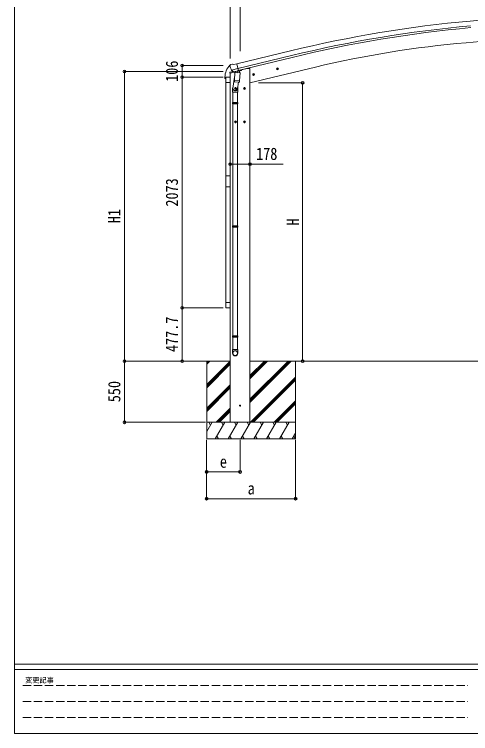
# Model space of a CAD drawing. Units: millimetres at full size. Extents: x -6988 to 7066, y -4877 to 4823.
# Drawn here: x -6988 to -2885, y -4877 to 1586 of the extents above; entities that cross this region are included whole.
import ezdxf
from ezdxf.enums import TextEntityAlignment as Align

# ---------------------------------------------------------------- set-up
doc = ezdxf.new("R2010")
doc.units = ezdxf.units.MM
doc.header["$LTSCALE"] = 25
doc.header["$PDMODE"] = 32
doc.header["$PDSIZE"] = 25
doc.linetypes.add('DASHED3', pattern=[4, 3, -1])
for name, color, linetype, lineweight in [('0-0_0', 7, 'Continuous', 9), ('0-1_本体', 4, 'Continuous', 9), ('0-2_部品', 7, 'Continuous', 9), ('0-A_寸法', 6, 'Continuous', 9), ('1-1_GLASS', 4, 'Continuous', 9), ('1-2_GLASS_SEAL', 7, 'Continuous', 9), ('1-A', 7, 'Continuous', 9), ('F-0_240', 7, 'Continuous', 9)]:
    doc.layers.add(name, color=color, linetype=linetype, lineweight=lineweight)
doc.styles.add('ＭＳ ゴシック', font='')
doc.styles.get('ＭＳ ゴシック').set_extended_font_data('MS Gothic')

msp = doc.modelspace()

# ---------------------------------------------------------------- linework, layer by layer
at = {"layer": '0-0_0'}
for p, q in [((-5644.18, -1529.74), (-5047.29, -1529.74)), ((-5258.29, -1557.07), (-5230.91, -1529.69)), ((-5258.29, -1542.93), (-5245.05, -1529.69)), ((-5258.29, -1529.74), (-5258.29, -2229.69)), ((-5258.29, -1740.92), (-5047.29, -1529.92)), ((-5258.29, -1755.06), (-5047.29, -1544.06)), ((-4869.29, -1900.7), (-4498.27, -1529.69)), ((-4869.29, -1872.42), (-4526.56, -1529.69)), ((-4869.29, -1886.56), (-4512.42, -1529.69)), ((-4869.29, -1688.57), (-4710.41, -1529.69)), ((-4869.29, -1674.43), (-4724.55, -1529.69)), ((-4869.29, -1660.29), (-4738.69, -1529.69)), ((-4869.29, -1529.74), (-1039.74, -1529.74)), ((-4458.29, -1529.69), (-4458.29, -2229.69)), ((-5258.29, -1769.2), (-5047.29, -1558.2)), ((-4864.43, -2079.69), (-4458.29, -1673.55)), ((-5258.29, -1953.05), (-5047.29, -1742.05)), ((-4850.29, -2079.69), (-4458.29, -1687.69)), ((-4836.14, -2079.69), (-4458.29, -1701.84)), ((-5258.29, -1967.19), (-5047.29, -1756.19)), ((-5258.29, -1981.33), (-5047.29, -1770.33)), ((-4652.3, -2079.69), (-4458.29, -1885.68)), ((-4638.15, -2079.69), (-4458.29, -1899.82)), ((-4624.01, -2079.69), (-4458.29, -1913.97)), ((-5172.8, -2079.69), (-5047.29, -1954.18)), ((-5158.65, -2079.69), (-5047.29, -1968.32)), ((-5144.51, -2079.69), (-5047.29, -1982.47)), ((-4458.29, -2079.69), (-5258.29, -2079.69)), ((-5258.29, -2163.52), (-5209.89, -2079.69)), ((-5224.89, -2105.67), (-5239.89, -2079.69)), ((-5181.02, -2229.69), (-5094.42, -2079.69)), ((-5109.42, -2105.67), (-5124.42, -2079.69)), ((-5065.55, -2229.69), (-4978.95, -2079.69)), ((-4869.29, -2079.69), (-5047.29, -2079.69)), ((-4993.95, -2105.67), (-5008.95, -2079.69)), ((-4950.08, -2229.69), (-4863.48, -2079.69)), ((-4878.48, -2105.67), (-4893.48, -2079.69)), ((-4834.61, -2229.69), (-4748.01, -2079.69)), ((-4763.01, -2105.67), (-4778.01, -2079.69)), ((-4719.14, -2229.69), (-4632.54, -2079.69)), ((-4662.54, -2079.69), (-4647.54, -2105.67)), ((-4603.67, -2229.69), (-4517.07, -2079.69)), ((-4532.07, -2105.67), (-4547.07, -2079.69)), ((-4488.2, -2229.69), (-4458.29, -2177.88)), ((-5258.29, -2229.69), (-4458.29, -2229.69)), ((-5166.02, -2203.71), (-5151.02, -2229.69)), ((-5050.55, -2203.71), (-5035.55, -2229.69)), ((-4935.08, -2203.71), (-4920.08, -2229.69)), ((-4819.61, -2203.71), (-4804.61, -2229.69)), ((-4704.14, -2203.71), (-4689.14, -2229.69)), ((-4588.67, -2203.71), (-4573.67, -2229.69)), ((-4473.2, -2203.71), (-4458.29, -2229.54))]:
    msp.add_line(p, q, dxfattribs=at)
msp.add_circle((-4958.29, -1929.69), 5, dxfattribs=at)
at = {"layer": '0-1_本体'}
for p, q in [((-2410.98, 1569.27), (-2888.49, 1526.07)), ((-2452.1, 1372.84), (-2925.21, 1331.45)), ((-4987.82, 1140.45), (-4504.94, 1257.94)), ((-4977.74, 1098.49), (-4494.73, 1215.96)), ((-4973.81, 1082.11), (-4490.75, 1199.6)), ((-4945.3, 1087.82), (-4893.29, 1100.31)), ((-4869.29, 1100.31), (-4893.29, 1100.31)), ((-4869.29, 1100.31), (-4869.29, -2079.69)), ((-4281.21, 1111.5), (-4869.26, 970.32)), ((-5047.29, -2079.69), (-5047.29, 1056.87))]:
    msp.add_line(p, q, dxfattribs=at)
at = {"layer": '0-1_本体', "color": 6}
msp.add_line((-4869.29, 240.13), (-5047.29, 240.13), dxfattribs=at)
at = {"layer": '0-1_本体'}
for centre, radius, start, end in [((-1892.37, -9483.94), 11054.98, 95.16866, 103.66973), ((-1892.37, -9483.94), 11011.82, 95.16974, 103.66973), ((-1892.37, -9483.94), 10994.98, 95.16974, 103.66973), ((-2126.2, -7884.2), 9250.23, 94.95525, 103.47191)]:
    msp.add_arc(centre, radius, start, end, dxfattribs=at)
at = {"layer": '0-2_部品'}
for p, q in [((-5049.28, 1124.88), (-5049, 1123.73)), ((-5045.06, 1133.45), (-5048.91, 1127.16)), ((-5041.96, 1135.7), (-5028.78, 1138.87)), ((-5014.22, 1136.19), (-5027.48, 1138.89)), ((-5014.22, 1136.19), (-4988.29, 1142.42)), ((-4631.78, 1094.07), (-4612.33, 1098.74)), ((-4627.22, 1101.85), (-4629.36, 1094.66)), ((-4619.93, 1103.61), (-4627.22, 1101.85)), ((-4619.72, 1086.69), (-4624.39, 1106.13)), ((-4614.76, 1098.16), (-4619.93, 1103.61)), ((-5049.85, 1056.25), (-5006.83, 1066.58)), ((-5049.85, 1063.14), (-5049.85, 1056.25)), ((-5021.39, 1072.34), (-5047.55, 1066.06)), ((-5035.22, 1084.57), (-4977.72, 1098.38)), ((-5018.37, 1069.66), (-5034.75, 1084.15)), ((-5015.66, 1069.09), (-5008.14, 1070.9)), ((-5014.82, 1069.2), (-5013.3, 1069.57)), ((-5013.3, 1069.57), (-4976.59, 1078.38)), ((-5011.46, 1069.34), (-5011.51, 1068.6)), ((-5010.75, 1067.56), (-4984.94, 1061.12)), ((-5003.84, 1062.21), (-5008.51, 995.38)), ((-4958.15, 1059.02), (-5003.84, 1062.21)), ((-5002.06, 1065.39), (-5002.29, 1062.1)), ((-4982.54, 1076.56), (-4983.56, 1061.95)), ((-4976.59, 1078.38), (-4975.06, 1078.75)), ((-4973.51, 1080.85), (-4972.56, 1080.79)), ((-4972.56, 1080.79), (-4959.25, 1065.47)), ((-4968.26, 1075.84), (-4949.13, 1080.43)), ((-4962.82, 992.18), (-4958.15, 1059.02)), ((-4959.25, 1065.47), (-4959.69, 1059.13)), ((-4945.3, 1089.05), (-4945.3, 1085.29)), ((-4845.72, 1042.71), (-4826.27, 1047.38)), ((-4841.16, 1050.49), (-4843.29, 1043.3)), ((-4833.86, 1052.24), (-4841.16, 1050.49)), ((-4833.66, 1035.32), (-4838.33, 1054.77)), ((-4828.69, 1046.8), (-4833.86, 1052.24)), ((-4830.82, 1039.6), (-4828.69, 1046.8)), ((-4616.89, 1090.96), (-4614.76, 1098.16)), ((-5006.78, 1020.14), (-5022.69, 923.97)), ((-5009.37, 982.91), (-5008.5, 995.38)), ((-5008.97, 981.55), (-5008.97, 981.55)), ((-4962.82, 992.18), (-5008.51, 995.38)), ((-5007.53, 980.77), (-4965.83, 977.86)), ((-4971.26, 978.24), (-4981.99, 914.65)), ((-4962.83, 992.18), (-4963.72, 979.49)), ((-5024.84, 886.81), (-5024.84, 921.16)), ((-4988.29, 920.07), (-5008.29, 920.07)), ((-4998.29, 927.57), (-5004.79, 923.82)), ((-5004.79, 923.82), (-5004.79, 916.32)), ((-5004.79, 916.32), (-4998.29, 912.56)), ((-4998.29, 910.07), (-4998.29, 930.07)), ((-4991.79, 923.82), (-4998.29, 927.57)), ((-4978.84, 921.47), (-4978.84, 886.81)), ((-4908.29, 920.07), (-4928.29, 920.07)), ((-4918.29, 927.57), (-4924.79, 923.82)), ((-4924.79, 923.82), (-4924.79, 916.32)), ((-4924.79, 916.32), (-4918.29, 912.56)), ((-4918.29, 910.07), (-4918.29, 930.07)), ((-4911.79, 923.82), (-4918.29, 927.57)), ((-4978.84, 886.81), (-5024.84, 886.81)), ((-5022.84, 886.81), (-5022.84, 792.81)), ((-4980.84, 886.81), (-4980.84, 792.81)), ((-5024.84, 790.81), (-5023.84, 792.81)), ((-4978.84, 790.81), (-5024.84, 790.81)), ((-4978.84, 782.81), (-5024.84, 782.81)), ((-4979.84, 792.81), (-5023.84, 792.81)), ((-4979.84, 780.81), (-5023.84, 780.81)), ((-5022.84, 780.81), (-5022.84, -313.38)), ((-4980.84, 780.81), (-4980.84, -313.38)), ((-4978.84, 790.81), (-4979.84, 792.81)), ((-4978.84, 782.81), (-4979.84, 780.81)), ((-4978.84, 790.81), (-4978.84, 782.81)), ((-4988.29, 620.07), (-5008.29, 620.07)), ((-4998.29, 627.57), (-5004.79, 623.82)), ((-5004.79, 623.82), (-5004.79, 616.32)), ((-5004.79, 616.32), (-4998.29, 612.56)), ((-4998.29, 610.07), (-4998.29, 630.07)), ((-4991.79, 623.82), (-4998.29, 627.57)), ((-4908.29, 620.07), (-4928.29, 620.07)), ((-4918.29, 627.57), (-4924.79, 623.82)), ((-4924.79, 623.82), (-4924.79, 616.32)), ((-4924.79, 616.32), (-4918.29, 612.56)), ((-4918.29, 610.07), (-4918.29, 630.07)), ((-4911.79, 623.82), (-4918.29, 627.57)), ((-5024.84, -315.38), (-5023.84, -313.38)), ((-4978.84, -315.38), (-5024.84, -315.38)), ((-4979.84, -313.38), (-5023.84, -313.38)), ((-4978.84, -315.38), (-4979.84, -313.38)), ((-4978.84, -315.38), (-4978.84, -323.38)), ((-4978.84, -323.38), (-5024.84, -323.38)), ((-4979.84, -325.38), (-5023.84, -325.38)), ((-5022.84, -325.38), (-5022.84, -1303.56)), ((-4980.84, -325.38), (-4980.84, -1303.56)), ((-4978.84, -323.38), (-4979.84, -325.38)), ((-5024.84, -1305.56), (-5023.84, -1303.56)), ((-4978.84, -1305.56), (-5024.84, -1305.56)), ((-4978.84, -1313.56), (-5024.84, -1313.56)), ((-4979.84, -1303.56), (-5023.84, -1303.56)), ((-4979.84, -1315.56), (-5023.84, -1315.56)), ((-5022.84, -1315.56), (-5022.84, -1425.56)), ((-4980.84, -1315.56), (-4980.84, -1425.56)), ((-4978.84, -1305.56), (-4979.84, -1303.56)), ((-4978.84, -1313.56), (-4979.84, -1315.56)), ((-4978.84, -1305.56), (-4978.84, -1313.56)), ((-5024.84, -1459.71), (-5024.84, -1425.56)), ((-4978.84, -1425.56), (-5024.84, -1425.56)), ((-4978.84, -1459.71), (-4978.84, -1425.56))]:
    msp.add_line(p, q, dxfattribs=at)
for points in [[(-4982.86, 1076.97), (-4973.14, 1079.3), (-4988.29, 1142.42)], [(-5035.49, 1085.15), (-5034.91, 1084.31), (-5034.75, 1084.15)], [(-4982.86, 1076.97), (-4983.1, 1076.82), (-5007.86, 1070.87), (-5008.14, 1070.9)], [(-4843.29, 1043.3), (-4838.12, 1037.85), (-4830.82, 1039.6)], [(-4629.36, 1094.66), (-4624.19, 1089.21), (-4616.89, 1090.96)], [(-4998.29, 912.56), (-4991.79, 916.32), (-4991.79, 923.82)], [(-4918.29, 912.56), (-4911.79, 916.32), (-4911.79, 923.82)], [(-5024.84, 790.81), (-5024.84, 782.81), (-5023.84, 780.81)], [(-4998.29, 612.56), (-4991.79, 616.32), (-4991.79, 623.82)], [(-4918.29, 612.56), (-4911.79, 616.32), (-4911.79, 623.82)], [(-5024.84, -315.38), (-5024.84, -323.38), (-5023.84, -325.38)], [(-5024.84, -1305.56), (-5024.84, -1313.56), (-5023.84, -1315.56)]]:
    msp.add_lwpolyline(points, dxfattribs=at)
for centre, radius in [((-4622.06, 1096.41), 8.5), ((-4622.06, 1096.41), 7.7), ((-4622.06, 1096.41), 6.5), ((-4835.99, 1045.05), 8.5), ((-4835.99, 1045.05), 7.7), ((-4835.99, 1045.05), 6.5), ((-4998.29, 920.07), 8.5), ((-4998.29, 920.07), 7.7), ((-4998.29, 920.07), 6.5), ((-4918.29, 920.07), 8.5), ((-4918.29, 920.07), 7.7), ((-4918.29, 920.07), 6.5), ((-4998.29, 620.07), 8.5), ((-4998.29, 620.07), 7.7), ((-4998.29, 620.07), 6.5), ((-4918.29, 620.07), 8.5), ((-4918.29, 620.07), 7.7), ((-4918.29, 620.07), 6.5)]:
    msp.add_circle(centre, radius, dxfattribs=at)
at = {"layer": '0-2_部品', "color": 4}
msp.add_circle((-4958.29, -1929.69), 4.5, dxfattribs=at)
at = {"layer": '0-2_部品'}
for centre, radius, start, end in [((-4852.19, 1170.98), 202.4, 193.5, 205.09125), ((-5040.79, 1130.84), 5, 103.5, 148.5), ((-5028.08, 1135.95), 3, 78.5, 103.5), ((-5046.85, 1063.14), 3, 103.5, 180), ((-5014.94, 1069.69), 0.5, 248.23754, 283.5), ((-5011.96, 1069.38), 0.5, 356, 103.5), ((-5010.51, 1068.53), 1, 176, 256), ((-4984.59, 1062.09), 1.03, 250.03897, 351.96569), ((-4981.94, 1076.47), 0.604, 100.59842, 172.20595), ((-4975.18, 1079.23), 0.5, 283.5, 318.76246), ((-4950.3, 1085.29), 5, 283.5, 0), ((-5007.43, 982.74), 1.95, 175.04017, 217.47766), ((-5007.39, 982.77), 2, 217.40962, 266), ((-4965.69, 979.85), 2, 266, 349.46843), ((-4994.84, 921.16), 30, 177.45142, 180)]:
    msp.add_arc(centre, radius, start, end, dxfattribs=at)
for centre, major_axis, ratio, start_param, end_param in [((-5046.36, 1125.59), (-1.57, -2.57), 0.99628, 4.712389, 5.4996506), ((-5016.38, 1071.92), (-0.73, -2.92), 0.997631, 5.8041905, 6.6006116), ((-5016.33, 1072.14), (2.63, 3.16), 0.650902, 4.0958226, 4.1686332), ((-5016.36, 1072.02), (-0.73, -2.92), 0.997631, 0.3902369, 0.4789948), ((-5001.84, 921.47), (23, 0), 0.996195, 2.5560258, 6.5663028), ((-5001.84, 921.47), (21, 0), 0.996195, 2.9349147, 5.9512394), ((-5001.84, -1457.96), (-23, 0), 0.996195, 3.1415927, 6.2831853), ((-5001.84, -1459.71), (-23, 0), 0.996195, 3.1415927, 6.2831853), ((-5001.84, -1459.71), (0, -23.43), 0.981806, 4.712389, 7.8539816)]:
    msp.add_ellipse(centre, major_axis=major_axis, ratio=ratio, start_param=start_param, end_param=end_param, dxfattribs=at)
msp.add_ellipse((-5001.84, -1459.71), major_axis=(21, 0), ratio=0.996195, dxfattribs=at)
at = {"layer": '0-A_寸法'}
for p, q in [((-5047.29, 1802.05), (-5047.29, 1189.82)), ((-4958.29, 1802.05), (-4958.29, 1254.2)), ((-5996.86, 1073.31), (-5110.6, 1073.31)), ((-5996.86, -1529.69), (-5996.86, 1073.31)), ((-4395.49, 970.31), (-4792.61, 970.31)), ((-4395.49, -1529.69), (-4395.49, 970.31)), ((-4869.29, 240.13), (-4569.29, 240.13)), ((-5996.86, -1529.69), (-5268.75, -1529.69)), ((-5996.86, -2079.69), (-5996.86, -1529.69)), ((-5996.86, -2079.69), (-5268.75, -2079.69)), ((-5258.54, -2766.05), (-5258.54, -2237.11)), ((-5258.54, -2526.08), (-5258.54, -2237.11)), ((-4958.29, -2526.08), (-4958.29, -2237.11)), ((-4458.54, -2766.05), (-4458.54, -2237.11)), ((-4958.29, -2526.08), (-5258.54, -2526.08)), ((-5258.54, -2766.05), (-4458.54, -2766.05))]:
    msp.add_line(p, q, dxfattribs=at)
for p in [(-5996.86, 1073.31), (-4395.49, 970.31), (-5047.29, 240.13), (-4869.29, 240.13), (-5996.86, -1529.69), (-4395.49, -1529.69), (-5996.86, -2079.69), (-5258.54, -2526.08), (-4958.29, -2526.08), (-5258.54, -2766.05), (-4458.54, -2766.05)]:
    msp.add_point(p, dxfattribs=at)
at = {"layer": '1-1_GLASS'}
for p, q in [((-5085.29, 972.53), (-5085.29, 133.53)), ((-5047.29, 972.53), (-5047.29, 133.53)), ((-5085.29, 35.53), (-5085.29, -1003.47)), ((-5047.29, -1003.47), (-5047.29, 35.53))]:
    msp.add_line(p, q, dxfattribs=at)
at = {"layer": '1-2_GLASS_SEAL'}
for p, q in [((-5093.79, 1021.01), (-5093.79, 1009.26)), ((-5093.29, 1008.76), (-5087.03, 1008.76)), ((-5086.53, 1016.02), (-5086.53, 1009.26)), ((-5086.29, 972.53), (-5086.29, 1016.23)), ((-5046.29, 972.53), (-5086.29, 972.53)), ((-5080.79, 1021.73), (-5051.79, 1021.73)), ((-5080.53, 1022.02), (-5047.29, 1022.02)), ((-5046.29, 1016.23), (-5046.29, 972.53)), ((-5086.29, -1003.47), (-5086.29, -1047.17)), ((-5046.29, -1003.47), (-5086.29, -1003.47)), ((-5046.29, -1047.17), (-5046.29, -1003.47)), ((-5080.79, -1052.67), (-5051.79, -1052.67))]:
    msp.add_line(p, q, dxfattribs=at)
msp.add_lwpolyline([(-5086.29, 133.53), (-5046.29, 133.53), (-5046.29, 35.53), (-5086.29, 35.53)], close=True, dxfattribs=at)
for centre, radius, start, end in [((-4941.53, 1021.01), 152.26, 135.14293, 180), ((-5045.05, 1123.04), 6.95, 110.13068, 129.45641), ((-5093.29, 1009.26), 0.5, 180, 270), ((-5087.03, 1009.26), 0.5, 270, 0), ((-5080.53, 1016.02), 6, 90, 180), ((-5080.79, 1016.23), 5.5, 90, 180), ((-5051.79, 1016.23), 5.5, 0, 90), ((-5080.79, -1047.17), 5.5, 180, 270), ((-5051.79, -1047.17), 5.5, 270, 0)]:
    msp.add_arc(centre, radius, start, end, dxfattribs=at)
at = {"layer": '1-A', "color": 6}
for p, q in [((-5478.76, 1126.93), (-5110.6, 1126.93)), ((-5478.76, 1126.93), (-5478.76, 1020.93)), ((-5478.76, 1020.93), (-5110.6, 1020.93)), ((-5478.76, 1020.93), (-5478.76, -1052.07)), ((-5478.76, -1052.07), (-5110.6, -1052.07)), ((-5478.76, -1529.74), (-5478.76, -1052.07)), ((-5478.76, -1529.74), (-5110.6, -1529.74))]:
    msp.add_line(p, q, dxfattribs=at)
for p in [(-5478.76, 1126.93), (-5478.76, 1020.93), (-5478.76, -1052.07), (-5478.76, -1529.74)]:
    msp.add_point(p, dxfattribs=at)
at = {"layer": 'F-0_240', "color": 5}
for p, q in [((-6987.88, 4822.79), (-6987.88, -4877.21)), ((-6987.88, -4252.21), (6712.12, -4252.21)), ((-6987.88, -4302.21), (4489.82, -4302.21)), ((-6987.88, -4877.21), (6712.12, -4877.21))]:
    msp.add_line(p, q, dxfattribs=at)
at = {"layer": 'F-0_240', "color": 4, "linetype": 'DASHED3'}
for p, q in [((-6912.88, -4445.96), (-2910.18, -4445.96)), ((-6912.88, -4589.71), (-2910.18, -4589.71)), ((-6912.88, -4733.46), (-2910.18, -4733.46))]:
    msp.add_line(p, q, dxfattribs=at)

# ---------------------------------------------------------------- texts
at = {"layer": '0-A_寸法', "color": 7, "style": 'ＭＳ ゴシック', "width": 0.85}
for s, p in [('178', (-4813.79, 245.13)), ('e', (-5140.04, -2521.08)), ('a', (-4890.04, -2761.05))]:
    msp.add_text(s, height=110, dxfattribs=at).set_placement(p, align=Align.BOTTOM_LEFT)
for s, p in [('H1', (-6002.86, -291.19)), ('H', (-4395.49, -311.19)), ('550', (-6001.86, -1899.19))]:
    msp.add_text(s, height=110, rotation=90, dxfattribs=at).set_placement(p, align=Align.BOTTOM_LEFT)
at = {"layer": '1-A', "style": 'ＭＳ ゴシック', "width": 0.85}
for s, p in [('106', (-5483.76, 979.43)), ('2073', (-5483.76, -141.57)), ('477.7', (-5483.76, -1448.41))]:
    msp.add_text(s, height=110, rotation=90, dxfattribs=at).set_placement(p, align=Align.BOTTOM_LEFT)
at = {"layer": 'F-0_240', "style": 'ＭＳ ゴシック'}
msp.add_text('変更記事', height=45.82, dxfattribs=at).set_placement((-6890.19, -4433.46), align=Align.BOTTOM_LEFT)

doc.saveas('drawing.dxf')
